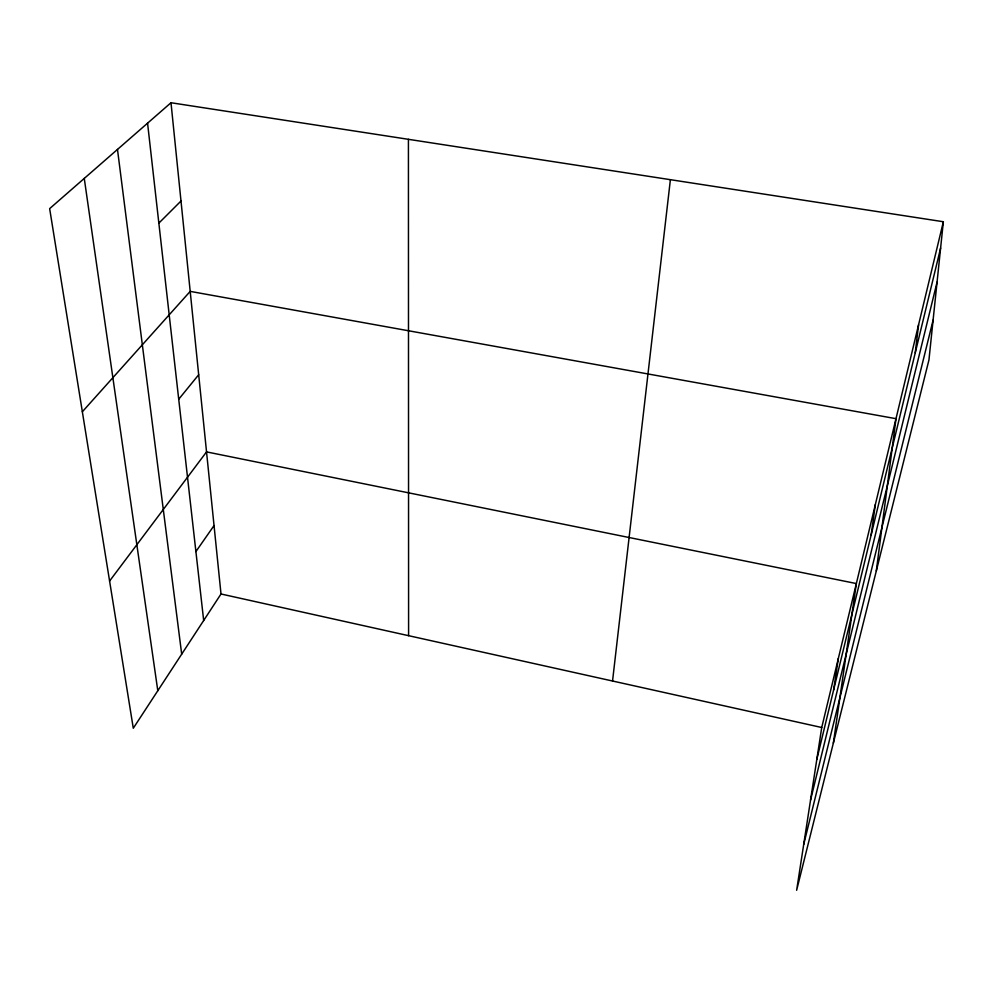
<?xml version="1.0" encoding="UTF-8"?>
<svg xmlns="http://www.w3.org/2000/svg" width="993" height="993" viewBox="0 0 993 993"><rect width="100%" height="100%" fill="white"/><g stroke="black" fill="none" stroke-linecap="round" stroke-linejoin="round"><path stroke-width="1.49" d="M943.35 221.737L928.951 359.938L796.634 890.262L821.732 727.509L943.35 221.737L170.995 102.738L49.65 208.629L133.285 728.241L221.005 593.988L170.995 102.738M612.544 681.012L670.387 179.683M915.248 352.825L918.575 324.785M876.31 570.938L895.996 418.686L190.197 291.383L82.345 411.76M871.159 534.942L875.33 504.63M833.35 743.124L856.351 583.561L206.532 451.889L109.59 581.029M833.624 689.998L838.34 658.433M816.805 759.422L940.607 248.076M810.549 800.073L937.057 282.149M803.697 844.472L933.11 320.069M195.906 551.574L214.041 525.57M178.715 399.248L198.687 374.746M158.855 223.127L180.999 201.02M221.005 593.988L821.732 727.509M84.268 178.417L157.8 690.731M117.484 149.434L181.694 654.151M147.572 123.182L203.677 620.513M408.421 139.318L408.595 635.681"/></g></svg>
